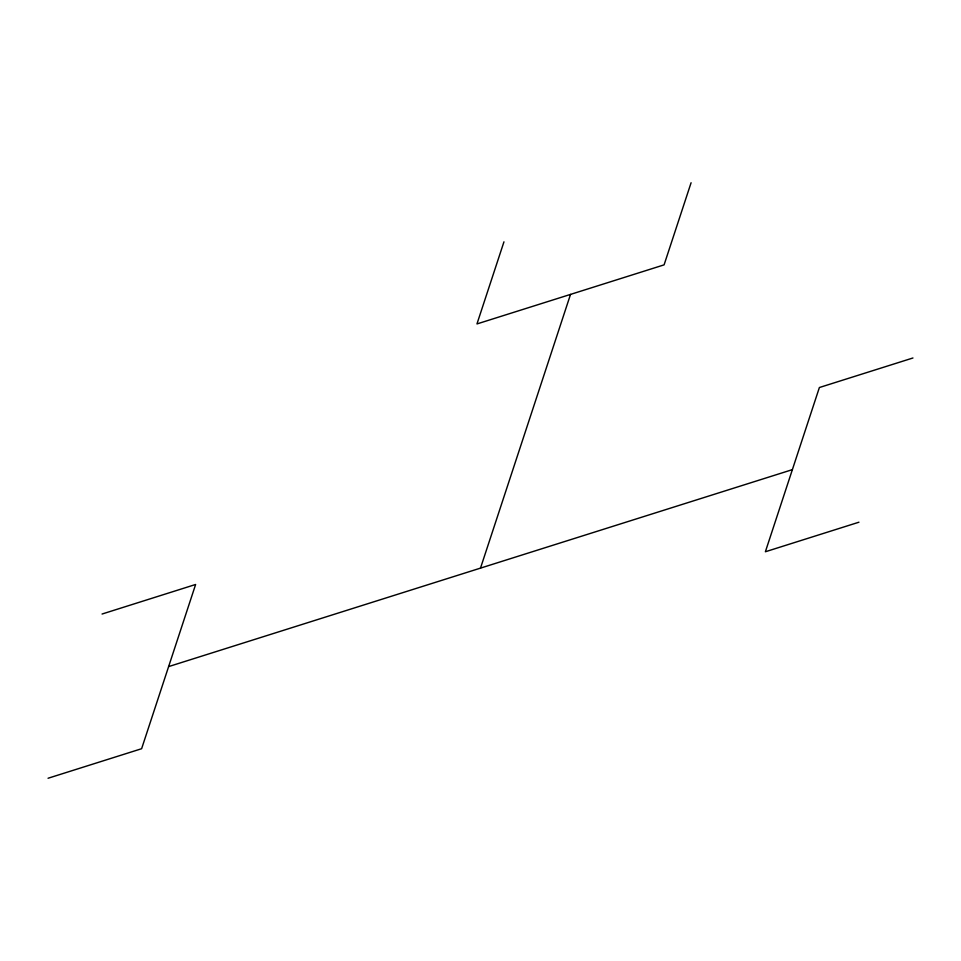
<?xml version="1.0" encoding="UTF-8"?>
<svg xmlns="http://www.w3.org/2000/svg" width="961" height="961" viewBox="0 0 961 961"><rect width="100%" height="100%" fill="white"/><g stroke="black" fill="none" stroke-linecap="round" stroke-linejoin="round"><path stroke-width="1.44" d="M503.96 241.824L476.956 323.941L664.087 264.864L691.091 182.746M480.5 568.119L570.522 294.402M102.058 614.031L195.624 584.48L141.615 748.715L48.05 778.254M912.95 357.985L819.385 387.523L765.376 551.758L858.942 522.207M168.619 666.598L792.381 469.641"/></g></svg>
